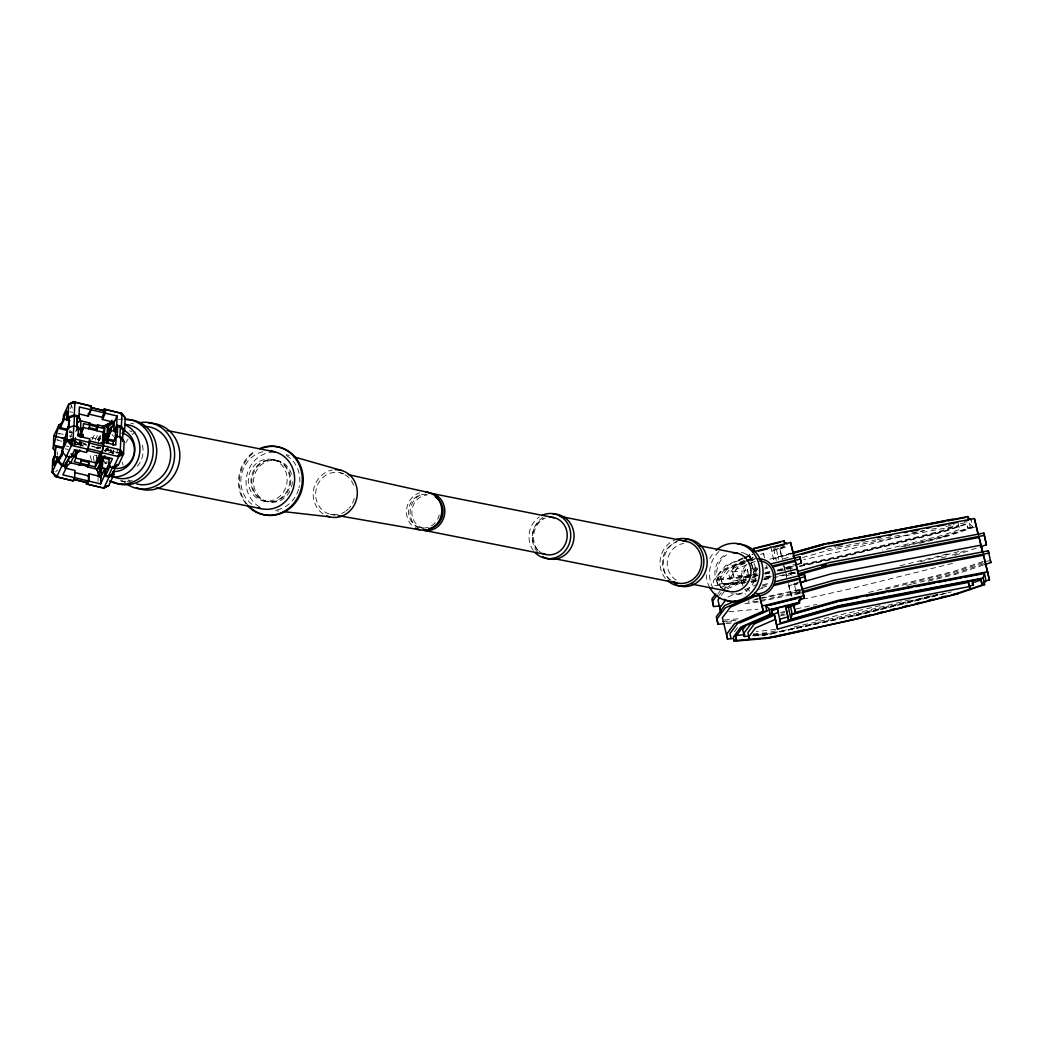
<?xml version="1.0" encoding="UTF-8"?>
<svg xmlns="http://www.w3.org/2000/svg" width="1043" height="1043" viewBox="0 0 1043 1043"><rect width="100%" height="100%" fill="white"/><g stroke="black" fill="none" stroke-linecap="round" stroke-linejoin="round"><path stroke-width="0.75" stroke-dasharray="5 3.75" d="M57.365 455.139L57.508 452.023M74.874 446.482L75.305 437.278M76.374 428.451L76.256 431.007L77.091 429.234M80.911 446.248L81.041 443.523L79.477 446.847M96.36 458.399L96.504 455.335M98.485 440.615L98.603 437.891L97.038 441.215M98.029 481.423L98.159 478.398M107.559 449.846L107.742 446.013M110.232 452.506L110.375 449.324M111.549 452.831L111.692 449.794M112.722 453.131L113.518 449.859M74.314 442.154L75.344 437.956M79.75 441.619L78.955 444.892L76.478 442.519L75.305 445.009M79.033 445.205L79.959 441.385M80.793 441.906L80.168 444.448L73.975 442.975M81.171 441.02L80.402 444.175L85.709 445.439M98.42 445.048L97.625 448.321L100.597 447.343M105.552 451.528L106.177 448.985M70.311 408.66L71.602 405.91M70.246 437.343L71.993 433.614M75.67 431.554L76.921 428.895M73.44 444.918L76.687 438.034M74.575 444.175L75.956 441.228M74.575 445.152L76.348 441.372M80.076 446.495L81.745 442.949L77.769 441.997M100.623 436.026L99.372 438.699L100.897 439.064M99.046 440.654L100.297 437.982M746.201 582.203L717.532 584.706L716.619 580.364L718.262 576.922L719.853 583.924L745.497 581.681M716.619 580.364L727.714 565.306L742.447 558.865M718.992 579.817L726.554 569.726L745.576 561.408M718.066 593.819L719.931 591.329M718.262 596.518L721.808 591.785M722.695 590.599L725.354 587.053L751.247 575.736M721.495 595.292L725.041 590.547M734.468 631.654L738.17 626.726M55.631 471.84L57.756 469.95M108.081 450.068L105.734 451.28L106.529 448.008L108.081 450.068L120.727 453.431M743.085 557.94L725.524 565.619L717.962 575.71L719.135 581.029M744.546 557.301L751.86 554.107M743.92 558.227L752.759 554.354M742.864 558.826L738.574 560.704L732.095 569.348L733.672 576.101L750.882 574.602M744.298 558.201L752.877 554.446M744.22 560.417L721.208 570.482L713.229 581.134L714.207 585.827L744.793 583.167M724.35 570.039L753.411 557.34M748.861 559.674L735.68 565.436L728.901 574.497L730.452 581.225L749.865 579.543M750.321 559.035L753.255 557.757M760.569 554.563L763.502 553.272L764.441 557.001M747.036 560.769L752.89 558.214M745.341 562.373L739.617 564.876L733.138 573.533L733.672 576.101M746.775 561.747L755.367 558.005M745.158 563.168L728.953 570.247L721.573 580.117L722.382 583.963L744.976 581.994M751.051 560.586L755.471 558.657M746.866 564.68L736.619 569.165L729.826 578.226L730.452 581.225M748.326 564.041L755.654 560.847M720.27 587.77L748.587 575.397M725.328 588.135L747.675 578.37M727.375 588.734L746.071 580.56M751.82 578.057L754.702 576.792L753.646 571.733L756.788 570.938M727.858 597.091L736.501 593.311M745.132 589.543L756.631 584.51M774.089 550.078L783.828 546.323M771.885 551.265L781.624 547.523M773.358 547.184L776.5 549.713L784.844 546.506M788.195 557.51L782.054 559.244L779.942 549.205L788.286 545.984M784.675 568.083L794.414 564.341M794.401 565.658L790.229 567.262L789.655 564.941L791.976 575.593M794.949 572.594L786.605 575.814L785.444 571.173M800.242 581.564L789.121 585.84L791.754 596.387M797.465 583.95L794.675 585.019L794.101 582.698L796.422 593.35L800.998 592.046M957.774 521.787L959.56 529.557L941.959 535.476L882.704 550.222M944.006 536.558L972.624 527.054L971.098 519.805M974.579 527.132L945.805 536.78L917.749 543.768M958.817 551.551L917.019 562.607M952.05 555.163L967.187 550.078M954.893 555.371L977.408 547.823M983.171 561.447L954.41 571.108L865.534 593.232M982.767 562.764L955.766 571.825L885.598 589.295M984.266 562.255L988.764 560.743M983.745 563.768L954.984 573.428L912.886 583.911M983.353 565.071L956.34 574.132L926.719 581.512M100.897 447.421L97.403 448.568L94.313 447.825M105.539 449.82L108.524 448.842M103.974 450.811L107.95 449.507M104.561 450.928L108.537 449.624M105.421 450.941L109.137 449.729M104.73 462.57L107.286 461.736M104.835 463.666L107.312 462.857M769.877 559.165L791.363 553.103M791.076 553.442L775.549 557.822L775.849 559.035M773.293 558.918L791.572 553.768M802.497 557.588L824.296 551.447L958.713 525.503M791.402 573.272L794.453 572.411M786.2 575.814L795.418 573.22M797.934 583.246L788.717 585.853L790.646 593.571L799.864 590.977M800.424 589.738L795.848 591.029L796.422 593.35M800.437 593.284L791.22 595.892L788.534 583.532M748.326 574.198L747.401 569.765L758.209 567.079M753.059 569.413L757.779 568.239M754.154 570.547L757.244 569.778M764.962 567.848L768.052 567.079M764.662 568.983L767.804 568.2M924.841 530.522L840.332 551.564L803.762 559.596M764.571 577.209L775.079 574.589M900.761 546.884L944.384 536.024L970.199 527.354L969.038 521.8M904.711 546.336L944.971 536.337M762.655 584.836L768.834 583.298M762.224 585.997L768.522 584.419M761.69 587.535L767.87 585.997M758.078 589.478L765.953 587.522M900.07 565.775L949.964 553.351M941.177 557.992L948.974 556.062M952.468 563.389L848.011 589.399L805.313 598.786M906.654 585.462L911.321 584.289M880.005 605.657L813.749 620.95M909.757 599.829L854.752 613.532L791.35 627.469M931.216 595.84L854.882 614.835L766.84 634.196L752.407 635.461M937.527 594.471L856.147 614.731L773.476 632.905L753.137 634.679M937.905 594.627L854.791 615.318L765.888 634.861L751.56 636.113M946.431 593.076L855.99 615.592L759.721 636.243M854.673 616.009L951.333 591.942M765.067 572.516L769.838 571.473M777.778 569.726L793.684 566.232M803.227 564.133L841.375 555.736L939.965 531.2L954.306 526.389L953.25 522.204M764.962 573.363L769.734 572.32M777.674 570.573L791.976 567.431M803.097 564.98L841.219 556.597L941.021 531.747L958.634 525.841L959.56 529.557M758.183 575.175L721.143 579.021L720.335 575.175M764.532 573.78L770.868 572.385M777.204 570.99L793.058 567.496M799.407 566.101L840.619 557.04L942.768 531.617L966.757 523.56L967.995 528.501L966.718 522.413M752.485 576.883L757.205 575.84M765.067 574.119L769.786 573.076M779.212 571.003L793.371 567.887M799.655 566.505L840.528 557.523L943.354 531.917L969.182 523.26L972.624 527.054M765.888 577.092L772.25 575.697M756.657 580.299L747.101 581.551M764.519 578.565L772.381 576.831M789.681 573.037L792.823 572.346M755.745 580.951L747.792 582.072M763.685 579.204L772.107 577.327M779.564 575.723L795.431 572.229M751.221 582.607L754.389 581.916M763.867 579.83L771.781 578.083M773.358 577.744L795.496 572.868M755.367 599.177L758.535 598.486M760.112 598.134L799.642 589.438M800.828 590.247L748.379 601.133M800.229 591.759L755.953 601.498L747.909 602.189M758.535 601.98L742.525 604.014M760.125 601.628L799.825 592.906M780.373 612.41L785.118 611.367M796.187 608.943L816.734 604.418M781.455 613.232L784.636 612.541M780.946 614.731L784.114 614.027M780.451 615.891L785.21 614.849M775.614 629.333L756.292 631.641M775.497 630.95L767.57 632.697L753.046 633.961M826.382 549.374L835.951 547.536M837.555 547.223L875.82 539.883M877.411 539.57L902.925 534.668M912.495 532.83L923.655 530.691M931.634 529.153L938.009 527.927M945.988 526.402L950.773 525.476M960.342 523.638L965.127 522.726M732.629 571.916L751.403 570.286M752.968 570.143L757.661 569.739M752.446 574.458L758.704 573.924M729.526 577.509L757.022 575.11M718.823 579.817L750.882 577.027M751.481 579.4L757.948 578.839M751.442 581.433L754.663 581.16M728.914 611.733L757.883 609.216M724.416 620.011L740.504 618.616M722.278 621.55L738.353 620.155M726.606 622.189L734.65 621.485M726.071 623.584L732.499 623.023M752.381 635.787L771.781 634.105M736.28 594.21L745.745 593.989M275.548 510.692L278.729 511.044M330.201 514.264L334.986 515.099M71.837 440.12L75.813 440.876M72.827 441.854L76.765 442.597M75.018 444.149L77.638 444.644M272.758 459.663A21.147 19.4 -78.8 0 1 281.506 494.591A21.147 19.4 -78.8 0 1 248.938 486.325A21.147 19.4 -78.8 0 1 272.758 459.663L275.443 460.185A21.147 19.4 -78.8 0 1 284.178 495.112A21.147 19.4 -78.8 0 1 251.611 486.859A21.147 19.4 -78.8 0 1 275.443 460.185M276.343 460.367A21.147 19.4 -78.8 0 1 285.091 495.295A21.147 19.4 -78.8 0 1 252.523 487.029A21.147 19.4 -78.8 0 1 276.343 460.367L277.986 460.693M420.094 527.628L422.311 528.058M262.706 500.718L265.391 501.253M266.291 501.435L267.934 501.761M121.275 480.94L125.942 481.866M340.331 472.857L343.486 473.561M69.881 411.75L72.749 412.428M69.281 430.759L71.915 431.398M69.242 431.802L72.384 432.558M69.333 432.337L72.267 433.041M90.832 437.473L99.659 439.572M58.708 433.327L63.206 434.396M69.203 435.831L72.202 436.535M79.099 441.971L85.383 443.471M105.969 448.438L108.837 449.116M71.133 440.42L75.109 441.358M82.853 443.184L85.722 443.888M75.735 442.258L86.347 444.787M91.654 446.052L94.522 446.769M96.947 447.317L100.936 448.268M75.096 442.388L86.882 445.205M91.993 446.469L99.841 448.347M105.434 449.624L120.792 453.288M73.975 443.549L83.401 445.804M80.35 445.348L83.01 445.987M57.065 440.107L63.062 441.541M66.022 445.922L68.968 446.626M94.418 455.087L97.077 455.726M65.109 448.79L68.251 449.533M58.395 433.771L59.438 434.044M108.524 452.023L115.551 453.888M56.987 439.572L58.03 439.859M286.173 454.631L289.302 455.53M746.071 554.224L753.15 557.327M111.94 434.462L113.752 436.365M70.585 403.485L73.153 410.121M779.942 549.205L782.576 559.752M783.554 565.267L785.444 572.803M766.057 565.215L766.683 567.705M752.681 567.9L748.913 552.842L753.372 571.46M753.646 571.733L755.966 581.355M754.702 576.792L755.862 581.42M747.401 569.765L747.974 572.086M721.143 579.021L722.382 583.963M784.088 565.775L785.601 572.946M786.174 575.267L786.774 578.135M776.5 549.713L778.495 559.231M773.684 548.931L776.266 560.443M770.647 546.323L773.867 560.717M763.502 553.272L764.467 557.862M753.554 571.786L754.128 574.484M132.278 480.536A29.217 26.805 -78.8 0 1 126.672 481.371M125.277 481.384A29.217 26.805 -78.8 0 1 119.71 480.627M130.857 423.341A29.217 26.805 -78.8 0 1 133.608 423.875M323.03 513.86A23.963 21.981 -78.8 0 1 313.774 488.919A23.963 21.981 -78.8 0 1 332.378 469.989M130.336 481.344A29.217 26.805 -78.8 0 1 127.976 479.78M117.025 453.575A29.217 26.805 -78.8 0 1 117.781 449.051M251.937 504.317A29.217 26.805 -78.8 0 1 241.741 473.6A29.217 26.805 -78.8 0 1 264.909 451.332M123.022 465.152A29.217 26.805 -78.8 0 1 122.435 462.205M125.695 442.962A29.217 26.805 -78.8 0 1 128.093 439.103M132.057 434.67A29.217 26.805 -78.8 0 1 135.538 431.945M286.395 455.517A29.217 26.805 -78.8 0 1 298.95 487.824M298.559 489.284A29.217 26.805 -78.8 0 1 275.782 510.079M259.524 506.924A29.217 26.805 -78.8 0 1 246.969 474.63A29.217 26.805 -78.8 0 1 272.953 452.101M289.824 491.149A21.147 19.4 -78.8 0 1 259.212 496.624A21.147 19.4 -78.8 0 1 263.227 463.327A21.147 19.4 -78.8 0 1 291.766 475.086M292.379 481.892A21.147 19.4 -78.8 0 1 290.423 489.91M91.549 460.471A27.183 24.941 -78.8 0 1 90.024 453.653M92.045 439.729A27.183 24.941 -78.8 0 1 96.308 432.467M97.625 439.755A21.668 19.882 -78.8 0 1 100.793 435.166M129.554 430.876A21.668 19.882 -78.8 0 1 131.979 431.88M142.422 445.27A21.668 19.882 -78.8 0 1 137.272 466.312M106.138 463.614A18.005 16.505 -78.8 0 1 103.505 459.989M247.817 505.086A34.654 31.798 -78.8 0 1 255.352 451.567M245.992 503.808A34.654 31.798 -78.8 0 1 254.44 451.384M94.131 461.032A32.646 29.947 -78.8 0 1 93.14 454.057M95.382 440.12A32.646 29.947 -78.8 0 1 99.307 432.623M118.433 419.599A32.646 29.947 -78.8 0 1 123.139 419.025M97.99 443.523A32.646 29.947 -78.8 0 1 100.623 436.926M125.017 482.805A33.493 30.729 -78.8 0 1 122.957 480.992M113.061 453.848A33.493 30.729 -78.8 0 1 113.413 450.941M337.841 514.525A21.316 19.556 -78.8 0 1 315.899 490.797A21.316 19.556 -78.8 0 1 343.942 474.2M345.064 474.813A21.316 19.556 -78.8 0 1 354.216 487.381M354.229 498.371A21.316 19.556 -78.8 0 1 349.157 508.084M348.219 509.062A21.316 19.556 -78.8 0 1 346.172 510.835M345.09 511.605A21.316 19.556 -78.8 0 1 341.582 513.456M749.695 591.055A16.414 15.058 -78.8 0 1 747.675 589.295M743.763 582.111A16.414 15.058 -78.8 0 1 747.662 566.166M750.791 563.455A16.414 15.058 -78.8 0 1 758.339 560.991M411.646 525.124A19.191 17.601 -78.8 0 1 419.547 492.857M537.627 550.209A21.316 19.556 -78.8 0 1 543.364 518.671M671.053 580.273A21.316 19.556 -78.8 0 1 662.579 559.452A21.316 19.556 -78.8 0 1 676.842 541.878M741.338 552.269A21.316 19.556 -78.8 0 1 755.223 577.783A21.316 19.556 -78.8 0 1 731.195 593.676M722.395 588.5A21.316 19.556 -78.8 0 1 726.45 554.928M439.207 514.981A16.949 15.554 -78.8 0 1 437.656 519.114M435.166 522.699A16.949 15.554 -78.8 0 1 429.468 526.845M428.178 527.328A16.949 15.554 -78.8 0 1 408.517 511.722A16.949 15.554 -78.8 0 1 428.165 494.695M423.419 528.279A16.949 15.554 -78.8 0 1 411.985 510.17A16.949 15.554 -78.8 0 1 427.447 494.93M418.778 528.41A18.865 17.314 -78.8 0 1 410.238 509.988A18.865 17.314 -78.8 0 1 422.95 493.821M676.255 580.104A19.582 17.966 -78.8 0 1 667.663 559.283A19.582 17.966 -78.8 0 1 683.686 543.481M723.933 589.543A19.582 17.966 -78.8 0 1 714.976 571.264A19.582 17.966 -78.8 0 1 726.762 554.198M541.187 552.66A18.865 17.314 -78.8 0 1 538.696 550.86M537.575 549.791A18.865 17.314 -78.8 0 1 545.346 518.058M537.51 552.177A22.672 20.795 -78.8 0 1 542.738 517.537M533.312 550.404A22.672 20.795 -78.8 0 1 539.414 516.872M665.46 578.474A23.82 21.851 -78.8 0 1 674.886 539.987M669.762 580.221A23.82 21.851 -78.8 0 1 679.58 540.144M713.086 588.304A29.074 26.675 -78.8 0 1 719.409 551.069M709.761 587.639A29.074 26.675 -78.8 0 1 706.202 574.784M709.748 558.67A29.074 26.675 -78.8 0 1 713.999 552.516M771.364 576.61A18.552 3.377 -14.1 0 1 765.601 578.774M747.101 591.655A18.552 17.027 -78.8 0 1 744.806 589.086M743.033 586.075A18.552 17.027 -78.8 0 1 747.088 563.846M750.791 561.03A18.552 17.027 -78.8 0 1 753.92 559.648"/><path stroke-width="1.5" d="M54.862 450.693L53.245 448.555L53.832 435.831L59.034 424.788L61.472 423.536M60.507 457.799L54.223 456.299L53.806 465.387L57.508 457.499L60.65 458.255M53.245 448.555C54.966 440.576 56.909 432.662 59.034 424.788M54.405 457.851L55.696 446.678L62.293 448.255M55.188 457.59L55.696 446.678M64.705 467.994L75.005 470.445L74.666 477.72L73.193 480.875L55.383 476.468L52.15 472.179L57.339 461.136L57.508 457.499M69.685 456.13L65.24 465.595L62.528 464.943L58.773 461.019L58.877 458.933L62.697 450.811M66.921 429.247L60.325 427.669L60.416 425.57L64.236 417.461M61.798 451.671L66.987 440.628L67.586 427.904L73.779 425.87L78.486 426.991L78.069 436.078L89.854 438.894L88.029 449.311L86.543 452.466L74.77 449.663L71.054 457.551L66.348 456.43L61.798 451.671C64.392 443.405 65.461 434.775 68.199 426.535M69.594 420.459L63.31 418.96L63.48 415.323L68.682 404.28L73.558 401.764L91.367 406.17L91.197 409.808L88.225 416.118L79.398 414.019M61.928 456.052L62.15 451.371M64.366 443.106L64.575 438.555L66.426 434.618M69.738 420.903L66.609 420.146L67.026 411.059L63.31 418.96M65.24 465.595L65.357 463.053M66.609 420.146L68.082 416.991L68.682 404.28L74.874 402.246L91.367 406.17M68.03 428.895L69.32 417.721L74.418 416.053L77.13 416.705L76.634 427.604M74.509 472.492L88.642 475.856L88.407 480.953L62.893 474.904L66.596 467.016L66.869 461.202M68.812 428.634L69.32 417.721M73.779 425.87L73.193 438.595L71.537 445.387L66.348 456.43M73.988 425.401L74.418 416.053M68.082 416.991L74.288 414.971L74.874 402.246L73.558 401.764M77.156 427.799L77.43 422.063L80.911 420.929L80.585 428.086L78.251 428.842M80.989 459.311L80.793 463.405L74.17 461.814L76.256 457.382L76.452 453.288M76.621 421.137L78.994 416.092L79.411 407.005L91.197 409.808M80.168 437.082L80.298 434.227L82.945 434.853L82.827 437.408M80.663 428.699L80.376 434.827L81.902 435.192L82.188 429.064L77.782 429.638M82.123 431.085L83.231 428.712L83.466 423.601L90.102 425.179L89.45 422.871M88.225 416.118L88.368 413.211M88.055 466.247L79.49 464.122L88.055 466.247L88.538 465.217L88.668 462.349L80.702 460.458M102.97 459.611L99.945 467.877L97.195 469.285L87.182 466.808L87.925 467.081L88.759 465.295L88.942 461.202M88.811 481.097L89.137 473.822L100.923 476.625L104.639 468.737L104.3 476.012L100.584 483.9L88.811 481.097L87.325 484.252L86.008 483.769L101.002 487.342M96.569 426.548L96.386 430.629L98.055 427.082L97.403 424.762L107.429 427.252L109.254 429.664L108.081 438.595L102.775 437.33L104.443 433.771L104.678 428.66L98.055 427.082M88.707 427.591L96.66 429.481L96.79 426.626M88.759 465.295L95.382 466.886L95.578 462.792L100.167 453.027L100.141 457.747M96.66 429.481L97.833 427.004L97.273 425.596M95.382 466.886L97.468 462.44L97.664 458.346M104.587 455.882L102.084 461.215L99.828 462.375L98.29 462.023L98.433 459.155L100.936 453.822M98.238 476.886L98.381 473.861L101.34 467.538L107.625 469.037M100.076 465.009L99.945 467.877L96.464 469.024L97.195 469.285L100.128 463.079L102.866 461.658M100.884 451.489L100.676 455.843L112.461 458.659L108.746 466.547L113.465 467.668L118.341 465.152L123.543 454.109L124.13 441.385L120.897 437.108L116.19 435.987L115.76 445.074L103.987 442.258L102.801 444.787M116.868 432.141L113.726 431.398L114.143 422.298L102.37 419.495L102.501 416.587M100.376 470.132L100.597 465.452M88.72 414.084L102.866 417.461L102.983 414.918M100.584 483.9L101.34 467.538M104.678 428.66L103.009 432.219L102.488 443.471L104.17 439.911L106.816 440.55L108.628 442.949M102.084 461.215L102.136 460.041M102.957 442.441L103.009 441.267M102.318 468.829L102.814 457.916L109.411 459.494M103.387 446.391L103.492 444.305L89.359 440.928L89.255 443.027L103.387 446.391L102.031 451.984L101.171 453.809L87.038 450.433L87.899 448.62L102.031 451.984M103.544 443.119L103.818 436.991L104.991 434.501L108.016 436.848L107.729 442.988L106.23 441.006L106.516 434.866M102.866 417.461L105.03 410.942L91.38 407.552M105.382 456.326L102.631 457.747L99.985 457.108L102.162 452.688L104.17 439.911M102.37 419.495L105.33 413.184L105.499 409.547L104.183 409.065L103.192 411.177M104.704 440.641L104.991 434.501M106.686 443.405L106.816 440.55M108.915 436.821L107.103 434.409L107.429 427.252M116.946 464.37L112.501 473.835L108.472 475.908L105.76 475.256L105.995 470.171L109.176 463.405M107.325 442.48L108.016 436.848M108.081 438.595L108.263 434.762M108.746 466.547L109.085 459.272M116.712 431.698L110.428 430.198L110.571 427.291M113.074 445.322L113.218 442.297L116.581 435.074M112.501 473.835L112.592 471.736M115.147 440.133L115.577 430.785L117.663 426.365L120.375 427.017L123.035 430.537L122.526 441.45M87.325 484.252L103.818 488.176L108.694 485.673L113.896 474.617L114.065 470.993M113.726 431.398L116.686 425.075L117.116 415.988L105.33 413.184M117.155 437.265L117.663 426.365M119.867 437.917L120.375 427.017M120.897 437.108L120.31 449.833L118.654 456.625L113.465 467.668M123.152 433.64L124.638 430.485L121.405 426.209L121.992 413.484L104.183 409.065M124.638 430.485L125.225 417.761L121.992 413.484L105.499 409.547M72.814 439.025L71.393 444.826L67.508 440.759L73.401 439.129L67.508 440.759M88.238 447.225L88.916 444.422M118.967 456.169L120.388 450.367L119.345 450.094L122.135 453.809L117.924 455.895L123.152 454.031L120.388 450.367M119.789 455.009L120.584 451.749M790.477 606.1L792.145 614.04L790.92 619.242L839.08 605.657L983.158 578.018L984.553 584.68L955.779 594.367L857.19 618.916L774.519 637.09L736.514 640.454L735.289 635.513L744.963 634.665M730.856 637.925L729.944 633.57L737.675 623.245L766.735 610.546L765.745 605.84L800.633 597.144L799.081 601.055L799.564 603.115L788.43 607.391L790.92 619.242M792.145 614.04L838.194 601.042L984.423 573.024L983.158 578.018M60.325 427.669L64.77 418.204M54.223 456.299L52.737 459.455L52.15 472.179L56.7 476.938L73.193 480.875M58.773 461.019L63.232 451.554M57.339 461.136L61.889 465.895L56.7 476.938L55.292 476.273L56.387 475.295M62.528 464.943L66.974 455.478M89.411 412.611L90.806 409.664L104.939 413.041M69.881 456.56L68.121 460.289L70.676 462.962L73.61 456.743L71.041 454.07M81.836 437.226L82.945 434.853M77.99 451.254L75.487 456.573L73.962 456.208L76.465 450.889M75.396 455.504L77.704 450.628M88.433 428.738L90.102 425.179M79.803 449.833L78.76 452.049L76.113 451.423L74.405 449.637M80.089 464.344L80.572 463.327L88.538 465.217M70.676 462.962L69.894 462.597L79.959 465.178L80.793 463.405M74.275 477.577L73.427 479.389L87.56 482.766L88.407 480.953M110.767 422.923L112.005 420.29M108.954 431.111L110.219 428.412M87.951 476.351L89.137 473.822M110.428 430.198L117.116 415.988M111.262 430.798L107.442 438.907L114.039 440.485M98.29 462.023L100.806 456.691L102.331 457.056L99.828 462.375M105.76 475.256L110.219 465.791M108.472 475.908L112.931 466.443M113.896 474.617L109.007 477.133L103.818 488.176L102.501 487.707M799.264 601.889L800.946 598.643L800.633 597.144M752.994 551.604L753.841 548.357L784.01 540.848L784.492 542.908M715.628 593.989L711.9 598.956L713.581 606.531L720.022 605.97M717.128 595.058L712.486 601.263L713.581 606.531M719.722 597.652L717.949 600.025L720.869 612.437L719.892 607.743L725.211 600.638M745.641 625.878L742.733 629.763L744.298 636.491L749.148 636.074M52.528 472.622L53.623 471.632M66.23 462.414L68.33 460.537M106.855 427.122L113.165 421.489M120.988 414.645L122.083 413.667L120.962 413.25M114.86 420.785L107.481 427.356L106.686 426.978L109.254 429.664M66.309 466.573L70.52 462.818M109.033 429.416L114.3 424.723M56.413 476.69L57.508 475.712M735.146 600.977L724.716 605.527L716.345 616.713L718.027 624.288L724.455 623.727M753.607 595.475L725.302 607.847L716.932 619.02L718.027 624.288M757.713 595.175L730.374 607.117L722.395 617.769L727.532 639.046L732.355 638.629M759.591 595.514L763.293 611.12L734.52 623.701L726.554 634.353L727.532 639.046M739.865 622.932L767.674 610.781M771.481 611.107L777.335 608.538L778.274 612.267L750.452 624.431L743.659 633.492L744.298 636.491M765.745 605.84L768.913 608.564L770.164 614.249L740.895 627.039L733.346 637.13L734.207 641.236L767.87 638.303L855.912 618.942L958.726 593.35M959.638 592.528L982.128 584.98L980.85 578.904L838.937 606.166L788.664 620.35L786.031 607.756L797.126 603.297L771.677 609.634L772.563 613.858L743.098 626.726L735.706 636.595L736.514 640.454M774.428 615.109L754.389 623.87L747.909 632.527L749.487 639.268L748.952 636.699L755.432 628.055L775.47 619.294L774.428 615.109L777.53 629.125L838.924 611.798L969.482 586.544L970.107 589.556L968.439 582.359L837.881 607.613L776.487 624.94M795.796 565.123L801.363 562.972L799.955 556.688L770.555 564.002M800.242 582.868L805.809 580.729L804.388 574.445L775.001 581.759M798.834 600.273L804.401 598.134L799.733 579.113L773.828 585.566M980.407 546.819L986.404 544.798L983.849 533.064L829.55 562.516L797.504 571.551M984.853 564.576L990.85 562.555L988.295 550.808L833.996 580.26L801.95 589.308M971.893 583.063L980.902 580.038L982.128 584.98M968.999 586.309L973.393 584.823L972.545 580.768L838.129 606.713L780.516 622.971L779.59 619.242L787.374 617.039M983.353 581.864L989.416 579.83L983.562 555.176L834.244 583.754L801.976 592.854M78.681 415.727L80.702 420.968L77.73 421.946L76.713 419.325M77.964 434.983L80.298 434.227M104.978 486.885L108.694 485.673M104.183 487.185L108.159 485.895M792.902 552.673L822.067 544.446L952.624 519.192M792.628 552.999L823.696 544.237L967.774 516.585L968.087 517.797L971.098 519.805M793.097 553.338L823.553 544.733M792.81 556.206L825.065 547.106L974.397 518.54L978.543 535.111M801.845 554.328L824.87 547.836M821.532 565.841L826.147 564.55M798.078 573.872L830.124 564.824L984.423 535.372M799.068 574.667L829.798 565.997L979.116 537.419L982.988 552.855M800.998 582.385L831.727 573.715L981.059 545.137L982.467 551.877M802.523 591.616L834.569 582.581L988.868 553.129L988.295 550.808M793.488 604.927L795.379 612.463L838.389 600.325L987.708 571.747M791.441 614.705L838.05 601.55M756.292 548.201L780.242 542.243M753.541 551.695L790.555 542.477L794.714 559.048M758.483 551.108L767.596 548.84M775.171 546.949L784.284 544.694M772.68 565.932L800.529 558.996L799.955 556.688M772.537 567.027L795.288 561.356L799.16 576.792M776.67 574.198L797.217 569.074L797.739 571.525M774.036 584.458L804.974 576.753L804.388 574.445M762.237 606.048L803.879 595.683M769.708 605.305L796.852 598.539M769.226 609.79L799.394 602.28L799.564 603.115M860.71 617.3L870.136 614.953M877.997 612.997L882.704 611.824M890.566 609.855L895.285 608.682M903.134 606.726L907.853 605.553M915.715 603.597L920.421 602.424M928.283 600.468L933.003 599.295M940.851 597.339L945.571 596.166M953.432 594.21L958.139 593.037M768.808 637.638L805.261 629.62M828.338 543.82L852.261 539.218M855.456 538.605L879.366 534.016M882.561 533.403L890.526 531.878M893.721 531.265L906.471 528.814M909.665 528.201L917.644 526.663M920.826 526.05L944.749 521.461M947.944 520.848L965.479 517.471M839.628 601.25L858.624 597.6M866.55 596.088L885.546 592.437M888.714 591.824L912.456 587.274M915.624 586.661L934.632 583.024M937.787 582.411L961.542 577.861M964.71 577.248L982.128 573.911M834.4 545.997L842.353 544.485M861.427 540.822L864.608 540.209M877.319 537.784L880.501 537.171M888.453 535.646L891.622 535.033M904.346 532.595L907.527 531.995M910.708 531.382L918.648 529.857M926.601 528.332L929.782 527.719M937.722 526.207L945.675 524.681M948.856 524.068L956.796 522.543M964.749 521.018L967.93 520.418M283.487 511.591L329.575 516.833M338.18 515.646L419.56 529.792M167.036 430.498L274.687 451.815M559.843 516.324L687.011 541.513M699.462 545.737L737.597 553.298M431.945 493.495L554.341 517.732M545.372 554.381L422.976 530.144A18.865 17.314 -78.8 0 0 444.566 514.46A18.865 17.314 -78.8 0 0 428.96 493.039M691.731 584.093L728.288 591.329M554.472 558.683L676.868 582.92M156.307 487.876L260.789 508.567M348.219 474.617L428.686 492.531M90.897 407.578L105.03 410.942M74.288 414.971L78.994 416.092M116.686 425.075L121.405 426.209M90.193 423.132L80.168 420.655L80.911 420.929M97.886 425.818L89.32 423.706L89.881 425.101L97.833 427.004M83.127 427.474L103.009 432.219M80.585 428.086L83.231 428.712M104.443 433.771L107.103 434.409M103.818 436.991L107.533 437.877M58.864 428.425L66.713 430.29M107.546 440.042L113.83 441.528M101.067 442.61L103.726 443.249M89.685 442.532L73.193 438.595L66.987 440.628L71.537 445.387L88.029 449.311M103.818 445.896L120.31 449.833L123.543 454.109L118.654 456.625L102.162 452.688M55.149 436.313L64.575 438.555M54.731 445.4L62.58 447.278M103.426 457.017L109.698 458.516M97.142 457.994L99.789 458.62M73.61 456.743L76.256 457.382M97.468 462.44L100.128 463.079M75.683 458.046L95.578 462.792M61.889 465.895L66.596 467.016M104.3 476.012L109.007 477.133M73.91 479.376L87.56 482.766M122.096 453.744L123.152 454.031M54.223 435.922L55.266 436.196M62.306 438.021L66.491 439.129M63.858 440.081L66.648 440.824M293.996 456.873L340.97 470.289M80.702 420.968L78.551 416.809M79.216 464.904L79.959 465.178M102.866 487.629L103.987 488.033M55.683 476.038L53.493 473.744M784.323 542.06L787.309 543.938M120.675 413.002L125.225 417.761M68.095 440.863L71.98 444.931M71.85 454.005L73.962 456.208M75.044 403.693L73.388 401.907L73.91 403.276M99.646 467.994L102.175 474.552M100.845 478.385L96.66 468.972L99.698 476.834M986.404 544.798L983.849 533.064M990.276 560.247L990.85 562.555M977.604 532.647L974.397 518.54M982.363 551.682L979.116 537.419M989.416 579.83L983.562 555.176M984.553 584.68L984.253 583.467L985.948 580.273L984.423 573.024M972.467 581.107L973.393 584.823M800.789 560.665L801.363 562.972M805.235 578.422L805.809 580.729M794.466 558.474L790.555 542.477M798.899 576.153L795.288 561.356M804.401 598.134L799.733 579.113M788.13 606.179L788.43 607.391M785.405 605.279L786.031 607.756M788.664 620.35L785.444 605.957M771.325 608.916L772.563 613.858M769.851 613.036L770.164 614.249M759.148 594.549L763.293 611.12M733.894 640.024L734.207 641.236M967.774 516.585L968.334 519.258M968.439 582.359L969.064 585.371M784.01 540.848L784.193 541.682M793.567 603.845L795.379 612.463M777.335 608.538L780.516 622.971M775.47 619.294L777.53 629.125M753.841 548.357L754.467 551.343M335.259 469.689A23.963 21.981 -78.8 0 1 356.902 497.433A23.963 21.981 -78.8 0 1 326.837 515.933M143.765 426.522A29.217 26.805 -78.8 0 1 170.452 458.477A29.217 26.805 -78.8 0 1 136.829 484.017M270.528 451.124A29.217 26.805 -78.8 0 1 293.891 486.038A29.217 26.805 -78.8 0 1 258.103 507.719M124.782 424.475A27.183 24.941 -78.8 0 1 147.611 456.469A27.183 24.941 -78.8 0 1 114.208 477.173M125.069 424.814A27.183 24.941 -78.8 0 1 138.993 456.404A27.183 24.941 -78.8 0 1 111.653 476.899M102.383 426.926A27.183 24.941 -78.8 0 1 110.975 423.315M124.873 430.863A21.668 19.882 -78.8 0 1 134.182 454.813A21.668 19.882 -78.8 0 1 114.913 471.514M122.122 433.028A18.005 16.505 -78.8 0 1 133.856 454.565A18.005 16.505 -78.8 0 1 113.57 467.981M259.485 448.659A34.654 31.798 -78.8 0 1 298.494 463.314A34.654 31.798 -78.8 0 1 289.485 507.732A34.654 31.798 -78.8 0 1 247.869 505.959M263.045 447.838A34.654 31.798 -78.8 0 1 302.144 488.724A34.654 31.798 -78.8 0 1 248.769 506.142M124.704 419.012A32.646 29.947 -78.8 0 1 152.2 458.92A32.646 29.947 -78.8 0 1 109.528 481.032M103.818 427.343A32.646 29.947 -78.8 0 1 112.383 421.581M126.646 419.729A32.646 29.947 -78.8 0 1 155.889 458.79A32.646 29.947 -78.8 0 1 113.022 481.723M138.928 422.858A33.493 30.729 -78.8 0 1 174.103 460.628A33.493 30.729 -78.8 0 1 128.38 485.099M148.993 423.302A33.493 30.729 -78.8 0 1 179.174 462.531A33.493 30.729 -78.8 0 1 136.477 487.616M759.656 561.004A16.414 15.058 -78.8 0 1 773.241 579.647A16.414 15.058 -78.8 0 1 754.454 593.284M425.648 492.061A19.191 17.601 -78.8 0 1 440.98 516.298A19.191 17.601 -78.8 0 1 415.31 528.032M683.204 540.965A21.316 19.556 -78.8 0 1 700.896 567.027A21.316 19.556 -78.8 0 1 673.27 581.577M435.257 496.911A16.949 15.554 -78.8 0 1 442.701 514.929A16.949 15.554 -78.8 0 1 428.816 528.605M732.929 552.79A19.582 17.966 -78.8 0 1 750.36 576.727A19.582 17.966 -78.8 0 1 723.933 589.543M549.844 517.263A18.865 17.314 -78.8 0 1 566.818 539.518A18.865 17.314 -78.8 0 1 542.516 553.364M541.865 515.477A22.672 20.795 -78.8 0 1 567.927 524.107A22.672 20.795 -78.8 0 1 562.568 553.52A22.672 20.795 -78.8 0 1 535.111 552.568M553.168 514.134A22.672 20.795 -78.8 0 1 573.337 541.825A22.672 20.795 -78.8 0 1 542.764 556.649M676.255 539.492A23.82 21.851 -78.8 0 1 703.295 566.831A23.82 21.851 -78.8 0 1 667.481 580.586M685.251 539.127A23.82 21.851 -78.8 0 1 706.45 568.252A23.82 21.851 -78.8 0 1 674.313 583.832M716.072 550.404A29.074 26.675 -78.8 0 1 754.584 554.498A29.074 26.675 -78.8 0 1 747.531 596.088A29.074 26.675 -78.8 0 1 709.761 587.639M737.649 543.99A29.074 26.675 -78.8 0 1 762.133 579.53A29.074 26.675 -78.8 0 1 724.116 599.23M758.339 558.852A18.552 17.027 -78.8 0 1 775.21 579.752A18.552 17.027 -78.8 0 1 752.877 595.058M71.837 440.12L71.041 443.392L68.851 441.098L71.837 440.12M72.945 402.285L70.585 403.485L73.571 402.507L72.945 402.285"/></g></svg>
